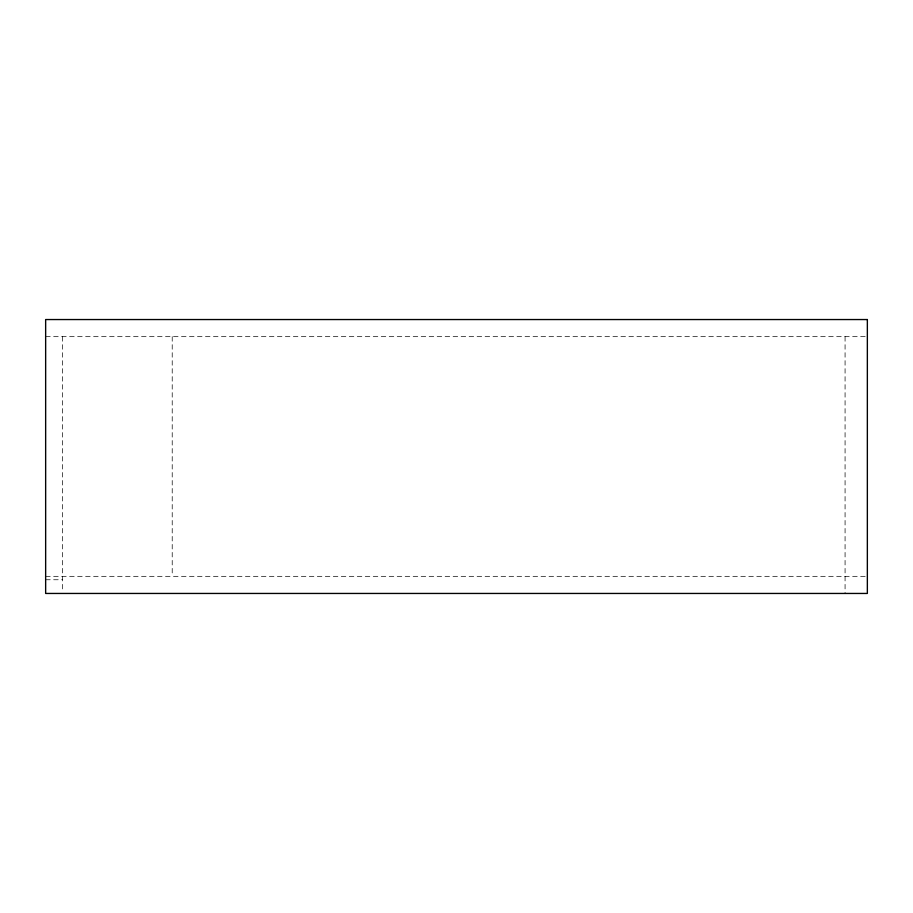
<?xml version="1.0" encoding="UTF-8"?>
<svg xmlns="http://www.w3.org/2000/svg" width="913" height="913" viewBox="0 0 913 913"><rect width="100%" height="100%" fill="white"/><g stroke="black" fill="none" stroke-linecap="round" stroke-linejoin="round"><path stroke-width="0.68" stroke-dasharray="4.57 3.42" d="M45.65 336.669L867.35 336.669M45.65 576.331L867.35 576.331M45.65 579.755L62.518 579.755M845.073 336.669L845.073 593.45M172.215 336.669L172.215 576.331M62.518 336.669L62.518 592.138"/><path stroke-width="1.37" d="M867.35 319.55L45.65 319.55L45.65 593.45L867.35 593.45L867.35 319.55"/></g></svg>
